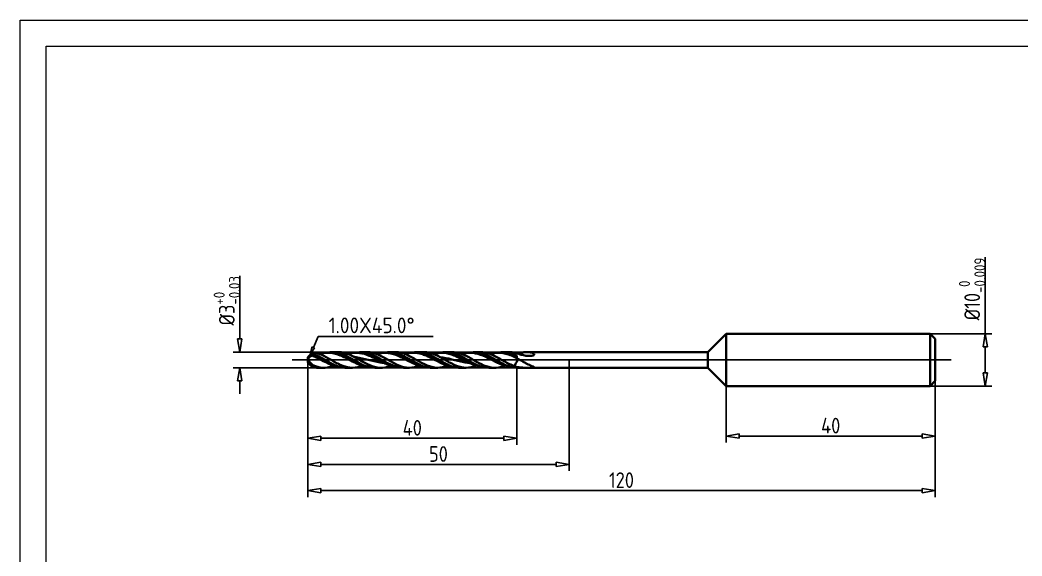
# Model space of a CAD drawing. Header units: millimetres. Extents: x 2524 to 2821, y 650 to 860.
# Drawn here: x 2529.1 to 2720.7, y 752.2 to 854.7 of the extents above; entities that cross this region are included whole.
import ezdxf
from ezdxf import colors
from ezdxf.entities.mleader import LeaderData, LeaderLine
from ezdxf.enums import TextEntityAlignment as Align
from ezdxf.math import Vec2, Vec3

# ---------------------------------------------------------------- set-up
doc = ezdxf.new("R2010")
doc.units = ezdxf.units.MM
doc.linetypes.add('JIS_09_08', pattern=[10.75, 8, -0.55, 0.55, -0.55, 0.55, -0.55])
for name, color, linetype in [('中心线', 2, 'JIS_09_08'), ('图框', 7, 'Continuous'), ('尺寸线', 3, 'Continuous'), ('标注', 3, 'Continuous')]:
    doc.layers.add(name, color=color, linetype=linetype)
doc.layers.add('轮廓', color=4, linetype='Continuous', lineweight=35)
doc.styles.add('ZQisocp', font='geniso.shx', dxfattribs={"height": 3})
doc.styles.add('工程字', font='gbenor.shx', dxfattribs={"bigfont": 'gbcbig.shx'})
doc.styles.add('样式 1', font='simsunb.ttf')
doc.dimstyles.new('ZQH', dxfattribs={"dimtxt": 3, "dimasz": 2.5, "dimexe": 1.25, "dimexo": 0, "dimgap": 0.5, "dimtad": 1, "dimdec": 3, "dimdsep": 46, "dimtxsty": '工程字', "dimblk": 'CLOSEDBLANK', "dimcen": -0.8, "dimclrd": 3, "dimclre": 3, "dimclrt": 3, "dimadec": 1, "dimazin": 2, "dimtfac": 1, "dimtdec": 3, "dimtofl": 0, "dimtmove": 0, "dimatfit": 3, "dimldrblk": 'CLOSEDBLANK', "dimfxl": 1, "dimtolj": 1, "dimtzin": 0, "dimarcsym": 0})

# ---------------------------------------------------------------- blocks, each defined once
blk = doc.blocks.new('TYFrameXD')
at = {"layer": '图框', "lineweight": 9}
for p, q in [((5, 5), (5, 205)), ((5, 205), (292, 205)), ((10, 10), (10, 200)), ((10, 200), (287, 200))]:
    blk.add_line(p, q, dxfattribs=at)
at = {"layer": '图框', "style": '样式 1', "flags": 1}
for tag, height, p in [('被加工材料', 1.2, (258.35, 62.06)), ('工件类型', 1.2, (258.35, 58.88)), ('刀具材料', 1.2, (258.35, 55.95)), ('冷却', 1.2, (258.35, 52.93)), ('涂层', 1.2, (258.35, 49.72)), ('孔公差', 1.2, (258.35, 46.73)), ('通孔', 1.2, (258.35, 43.61)), ('设计', 1.73, (215.5, 38.5)), ('刀具名称', 1.73, (264.42, 38.5)), ('设计日期', 1.73, (215.5, 30)), ('刀具编号', 1.73, (264.42, 30)), ('客户名称', 1.73, (264.42, 23.5)), ('审核', 1.73, (215.5, 21.8)), ('客户编号', 1.73, (264.42, 20)), ('审核日期', 1.73, (215.5, 14)), ('图号', 1.73, (264.42, 14, 30))]:
    blk.add_attdef(tag, text='', height=height, dxfattribs=at).set_placement(p, align=Align.MIDDLE_CENTER)
blk = doc.blocks.new('_ClosedBlank')
at = {"color": 0, "linetype": 'ByBlock', "lineweight": -2}
for p, q in [((-1, 0.167), (0, 0)), ((-1, 0.167), (-1, -0.167)), ((0, 0), (-1, -0.167))]:
    blk.add_line(p, q, dxfattribs=at)
blk = doc.blocks.new('*D11')
at = {"layer": 'Defpoints', "color": 0, "transparency": 16777216}
for p in [(2703.11, 794.74), (2703.11, 784.74), (2713.67, 784.74)]:
    blk.add_point(p, dxfattribs=at)
at = {"layer": '尺寸线', "color": 3, "lineweight": -2, "transparency": 16777216}
for p, q in [((2713.67, 794.74), (2713.67, 809.36)), ((2703.11, 794.74), (2714.92, 794.74)), ((2713.67, 787.24), (2713.67, 792.24)), ((2703.11, 784.74), (2714.92, 784.74))]:
    blk.add_line(p, q, dxfattribs=at)
at = {"layer": '尺寸线', "color": 3, "lineweight": -2, "transparency": 16777216, "xscale": 2.5, "yscale": 2.5, "zscale": 2.5}
for p, rotation in [((2713.67, 794.74), 90), ((2713.67, 784.74), 270)]:
    blk.add_blockref('_ClosedBlank', p, dxfattribs=dict(at, rotation=rotation))
at = {"layer": '尺寸线', "color": 3, "transparency": 16777216, "insert": (2711.16, 803.3), "char_height": 3, "attachment_point": 5, "rotation": 90, "style": '工程字'}
blk.add_mtext('\\A1;%%C10{\\H0.7x;\\S 0^ -0.009;}', dxfattribs=at)
blk = doc.blocks.new('*D12')
at = {"layer": 'Defpoints', "color": 0, "transparency": 16777216}
for p in [(2704.11, 785.74), (2664.11, 784.74), (2704.11, 775.17)]:
    blk.add_point(p, dxfattribs=at)
at = {"layer": '尺寸线', "color": 3, "lineweight": -2, "transparency": 16777216}
for p, q in [((2704.11, 785.74), (2704.11, 773.92)), ((2664.11, 784.74), (2664.11, 773.92)), ((2666.61, 775.17), (2701.61, 775.17))]:
    blk.add_line(p, q, dxfattribs=at)
at = {"layer": '尺寸线', "color": 3, "lineweight": -2, "transparency": 16777216, "xscale": 2.5, "yscale": 2.5, "zscale": 2.5, "rotation": 180}
blk.add_blockref('_ClosedBlank', (2664.11, 775.17), dxfattribs=at)
at = {"layer": '尺寸线', "color": 3, "lineweight": -2, "transparency": 16777216, "xscale": 2.5, "yscale": 2.5, "zscale": 2.5}
blk.add_blockref('_ClosedBlank', (2704.11, 775.17), dxfattribs=at)
at = {"layer": '尺寸线', "color": 3, "transparency": 16777216, "insert": (2684.11, 777.17), "char_height": 3, "attachment_point": 5, "style": '工程字'}
blk.add_mtext('\\A1;40', dxfattribs=at)
blk = doc.blocks.new('*D7')
at = {"layer": 'Defpoints', "color": 0, "transparency": 16777216}
for p in [(2584.11, 788.24), (2624.11, 788.24), (2624.11, 774.74)]:
    blk.add_point(p, dxfattribs=at)
at = {"layer": '标注', "color": 3, "lineweight": -2, "transparency": 16777216}
for p, q in [((2584.11, 788.24), (2584.11, 773.49)), ((2624.11, 788.24), (2624.11, 773.49)), ((2586.61, 774.74), (2621.61, 774.74))]:
    blk.add_line(p, q, dxfattribs=at)
at = {"layer": '标注', "color": 3, "lineweight": -2, "transparency": 16777216, "xscale": 2.5, "yscale": 2.5, "zscale": 2.5, "rotation": 180}
blk.add_blockref('_ClosedBlank', (2584.11, 774.74), dxfattribs=at)
at = {"layer": '标注', "color": 3, "lineweight": -2, "transparency": 16777216, "xscale": 2.5, "yscale": 2.5, "zscale": 2.5}
blk.add_blockref('_ClosedBlank', (2624.11, 774.74), dxfattribs=at)
at = {"layer": '标注', "color": 3, "transparency": 16777216, "insert": (2604.11, 776.74), "char_height": 3, "attachment_point": 5, "style": '工程字'}
blk.add_mtext('\\A1;40', dxfattribs=at)
blk = doc.blocks.new('*D8')
at = {"layer": 'Defpoints', "color": 0, "transparency": 16777216}
for p in [(2584.11, 789.74), (2634.11, 789.74), (2634.11, 769.74)]:
    blk.add_point(p, dxfattribs=at)
at = {"layer": '标注', "color": 3, "lineweight": -2, "transparency": 16777216}
for p, q in [((2584.11, 789.74), (2584.11, 768.49)), ((2634.11, 789.74), (2634.11, 768.49)), ((2586.61, 769.74), (2631.61, 769.74))]:
    blk.add_line(p, q, dxfattribs=at)
at = {"layer": '标注', "color": 3, "lineweight": -2, "transparency": 16777216, "xscale": 2.5, "yscale": 2.5, "zscale": 2.5, "rotation": 180}
blk.add_blockref('_ClosedBlank', (2584.11, 769.74), dxfattribs=at)
at = {"layer": '标注', "color": 3, "lineweight": -2, "transparency": 16777216, "xscale": 2.5, "yscale": 2.5, "zscale": 2.5}
blk.add_blockref('_ClosedBlank', (2634.11, 769.74), dxfattribs=at)
at = {"layer": '标注', "color": 3, "transparency": 16777216, "insert": (2609.11, 771.74), "char_height": 3, "attachment_point": 5, "style": '工程字'}
blk.add_mtext('\\A1;50', dxfattribs=at)
blk = doc.blocks.new('*D9')
at = {"layer": 'Defpoints', "color": 0, "transparency": 16777216}
for p in [(2584.11, 789.74), (2704.11, 789.74), (2704.11, 764.74)]:
    blk.add_point(p, dxfattribs=at)
at = {"layer": '标注', "color": 3, "lineweight": -2, "transparency": 16777216}
for p, q in [((2584.11, 789.74), (2584.11, 763.49)), ((2704.11, 789.74), (2704.11, 763.49)), ((2586.61, 764.74), (2701.61, 764.74))]:
    blk.add_line(p, q, dxfattribs=at)
at = {"layer": '标注', "color": 3, "lineweight": -2, "transparency": 16777216, "xscale": 2.5, "yscale": 2.5, "zscale": 2.5, "rotation": 180}
blk.add_blockref('_ClosedBlank', (2584.11, 764.74), dxfattribs=at)
at = {"layer": '标注', "color": 3, "lineweight": -2, "transparency": 16777216, "xscale": 2.5, "yscale": 2.5, "zscale": 2.5}
blk.add_blockref('_ClosedBlank', (2704.11, 764.74), dxfattribs=at)
at = {"layer": '标注', "color": 3, "transparency": 16777216, "insert": (2644.11, 766.74), "char_height": 3, "attachment_point": 5, "style": '工程字'}
blk.add_mtext('\\A1;120', dxfattribs=at)
blk = doc.blocks.new('*D10')
at = {"layer": 'Defpoints', "color": 0, "transparency": 16777216}
for p in [(2585.11, 791.24), (2571.11, 788.24), (2585.11, 788.24)]:
    blk.add_point(p, dxfattribs=at)
at = {"layer": '标注', "color": 3, "lineweight": -2, "transparency": 16777216}
for p, q in [((2571.11, 793.74), (2571.11, 805.83)), ((2585.11, 791.24), (2569.86, 791.24)), ((2585.11, 788.24), (2569.86, 788.24)), ((2571.11, 785.74), (2571.11, 783.24))]:
    blk.add_line(p, q, dxfattribs=at)
at = {"layer": '标注', "color": 3, "lineweight": -2, "transparency": 16777216, "xscale": 2.5, "yscale": 2.5, "zscale": 2.5}
for p, rotation in [((2571.11, 791.24), 270), ((2571.11, 788.24), 90)]:
    blk.add_blockref('_ClosedBlank', p, dxfattribs=dict(at, rotation=rotation))
at = {"layer": '标注', "color": 3, "transparency": 16777216, "insert": (2568.65, 801.04), "char_height": 3, "attachment_point": 5, "rotation": 90, "style": '工程字'}
blk.add_mtext('\\A1;%%C3{\\H0.7x;\\S+0^ -0.03;}', dxfattribs=at)

msp = doc.modelspace()

# ---------------------------------------------------------------- linework, layer by layer
at = {"color": 2}
msp.add_lwpolyline([(2584.1114, 789.7371), (2584.1114, 790.2371), (2585.1114, 791.2371), (2660.6114, 791.2371), (2660.6114, 789.7371)], close=True, dxfattribs=at)
at = {"color": 2, "extrusion": (0, -1.22465e-16, -1)}
msp.add_lwpolyline([(-2584.1114, 789.7371), (-2584.1114, 789.2371), (-2585.1114, 788.2371), (-2660.6114, 788.2371), (-2660.6114, 789.7371)], close=True, dxfattribs=at)
at = {"layer": '中心线'}
for p, q in [((2581.1114, 789.7371), (2707.1114, 789.7371)), ((2662.0528, 789.7371), (2705.8537, 789.7371))]:
    msp.add_line(p, q, dxfattribs=at)
at = {"layer": '轮廓'}
for p, q in [((2660.6114, 791.2371), (2664.1114, 794.7371)), ((2664.1114, 794.7371), (2664.1114, 784.7371)), ((2703.1114, 794.7371), (2664.1114, 794.7371)), ((2703.1114, 794.7371), (2704.1114, 793.7371)), ((2703.1114, 784.7371), (2703.1114, 794.7371)), ((2704.1114, 785.7371), (2704.1114, 793.7371)), ((2660.6114, 788.2371), (2664.1114, 784.7371)), ((2704.1114, 785.7371), (2703.1114, 784.7371)), ((2664.1114, 784.7371), (2703.1114, 784.7371))]:
    msp.add_line(p, q, dxfattribs=at)
at = {"layer": '轮廓', "lineweight": 35}
for p, q in [((2585.1114, 790.9098), (2585.1114, 791.1963)), ((2588.8038, 791.2371), (2589.9456, 791.2371)), ((2594.2452, 791.2371), (2595.387, 791.2371)), ((2599.6866, 791.2371), (2600.8284, 791.2371)), ((2605.128, 791.2371), (2606.2698, 791.2371)), ((2610.5694, 791.2371), (2611.7112, 791.2371)), ((2616.0108, 791.2371), (2617.1526, 791.2371)), ((2621.4522, 791.2371), (2622.594, 791.2371)), ((2626.036, 791.2371), (2660.6114, 791.2371)), ((2660.6114, 788.2371), (2660.6114, 791.2371)), ((2584.1114, 790.2371), (2584.5982, 790.7239)), ((2584.1114, 789.2371), (2584.1114, 790.2371)), ((2588.0048, 791.0871), (2588.8038, 791.0871)), ((2593.4462, 791.0871), (2594.2452, 791.0871)), ((2598.8876, 791.0871), (2599.6866, 791.0871)), ((2604.329, 791.0871), (2605.128, 791.0871)), ((2609.7704, 791.0871), (2610.5694, 791.0871)), ((2615.2118, 791.0871), (2616.0108, 791.0871)), ((2620.6532, 791.0871), (2621.4522, 791.0871)), ((2624.1114, 790.0681), (2624.1114, 790.5176)), ((2584.1114, 789.2371), (2584.3045, 789.044)), ((2585.1114, 788.3408), (2585.1114, 788.7066)), ((2586.0831, 788.2371), (2587.2249, 788.2371)), ((2591.5245, 788.2371), (2592.6663, 788.2371)), ((2596.9659, 788.2371), (2598.1077, 788.2371)), ((2602.4073, 788.2371), (2603.5491, 788.2371)), ((2607.8487, 788.2371), (2608.9905, 788.2371)), ((2613.2901, 788.2371), (2614.4319, 788.2371)), ((2618.7315, 788.2371), (2619.8733, 788.2371)), ((2624.1114, 788.2371), (2624.1114, 788.2375)), ((2624.1114, 788.2371), (2660.6114, 788.2371))]:
    msp.add_line(p, q, dxfattribs=at)
for points in [[(2585.1114, 791.1963), (2584.9457, 791.0473), (2584.7546, 790.8798), (2584.5982, 790.7236)], [(2623.6931, 791.1048), (2623.3229, 791.1926), (2622.9592, 791.2371), (2622.594, 791.2371)], [(2584.9614, 790.8394), (2585.0118, 790.8654), (2585.0618, 790.8889), (2585.1114, 790.9098)], [(2584.9614, 790.5517), (2584.9614, 790.6622), (2584.9614, 790.7592), (2584.9614, 790.8394)], [(2624.1114, 790.0681), (2624.2506, 789.9897), (2624.3899, 789.9099), (2624.5297, 789.8293)], [(2624.1114, 790.0681), (2624.1114, 790.0671), (2624.1114, 790.0635), (2624.1114, 790.0576)], [(2624.3384, 790.9232), (2624.4021, 790.9457), (2624.4658, 790.9672), (2624.5297, 790.9876)], [(2584.9614, 788.5109), (2585.0118, 788.4543), (2585.0618, 788.3975), (2585.1114, 788.3408)], [(2584.9614, 788.3975), (2584.9614, 788.4146), (2584.9614, 788.4529), (2584.9614, 788.5109)], [(2585.0667, 788.3918), (2585.0316, 788.3933), (2584.9965, 788.3952), (2584.9614, 788.3975)], [(2585.1114, 788.3408), (2585.4393, 788.2716), (2585.7613, 788.2371), (2586.0831, 788.2371)]]:
    msp.add_open_spline(points, degree=3, dxfattribs=at)
for points, knots in [([(2594.5877, 788.6289), (2594.4643, 788.5809), (2594.3404, 788.5364), (2593.5327, 788.2746), (2592.875, 788.1904), (2591.5695, 788.3272), (2590.9662, 788.5174), (2589.721, 789.0779), (2589.1176, 789.4299), (2587.9261, 790.1174), (2587.3721, 790.433), (2586.2343, 790.9413), (2585.6803, 791.1202), (2585.1114, 791.1963)], [34.00781761, 34.00781761, 34.00781761, 34.00781761, 34.44000724, 34.44000724, 36.80562556, 36.80562556, 38.96239037, 38.96239037, 41.11915518, 41.11915518, 43.0897987, 43.0897987, 45.06035907, 45.06035907, 45.06035907, 45.06035907]), ([(2587.5538, 791.0668), (2588.0896, 791.2099), (2588.616, 791.2657), (2589.8412, 791.1695), (2590.4989, 790.964), (2591.8647, 790.3389), (2592.5224, 789.9438), (2593.8279, 789.1958), (2594.4312, 788.8666), (2595.6995, 788.375), (2596.3226, 788.2371), (2596.9659, 788.2371)], [2.85254218, 2.85254218, 2.85254218, 2.85254218, 4.73123651, 4.73123651, 7.09685477, 7.09685477, 9.46247303, 9.46247303, 11.61923781, 11.61923781, 13.85592756, 13.85592756, 13.85592756, 13.85592756]), ([(2600.029, 788.6289), (2599.6625, 788.4863), (2599.2968, 788.377), (2598.2405, 788.1886), (2597.5829, 788.2195), (2596.2774, 788.5574), (2595.674, 788.8288), (2594.3685, 789.5247), (2593.7108, 789.9341), (2592.4053, 790.6328), (2591.802, 790.9067), (2590.8705, 791.1526), (2590.564, 791.2053), (2590.1515, 791.2336), (2590.0483, 791.2371), (2589.9456, 791.2371)], [27.61051449, 27.61051449, 27.61051449, 27.61051449, 28.9037316, 28.9037316, 31.26934991, 31.26934991, 33.42611473, 33.42611473, 35.79173304, 35.79173304, 37.94849786, 37.94849786, 39.0185631, 39.0185631, 39.37762536, 39.37762536, 39.37762536, 39.37762536]), ([(2592.9951, 791.0668), (2593.0069, 791.0699), (2593.0186, 791.073), (2593.7132, 791.2538), (2594.3709, 791.2858), (2595.6764, 791.0549), (2596.2798, 790.8254), (2597.5853, 790.1821), (2598.243, 789.7778), (2599.5485, 789.044), (2600.1518, 788.735), (2601.3263, 788.3364), (2601.8617, 788.2371), (2602.4073, 788.2371)], [9.21294826, 9.21294826, 9.21294826, 9.21294826, 9.25361955, 9.25361955, 11.61923781, 11.61923781, 13.7760026, 13.7760026, 16.14162085, 16.14162085, 18.29838564, 18.29838564, 20.21014478, 20.21014478, 20.21014478, 20.21014478]), ([(2605.4705, 788.6289), (2605.1517, 788.5049), (2604.8327, 788.4057), (2603.825, 788.1959), (2603.1673, 788.2042), (2601.8618, 788.5045), (2601.2585, 788.7616), (2600.0133, 789.4091), (2599.41, 789.7784), (2598.1045, 790.5064), (2597.4468, 790.832), (2596.2985, 791.1671), (2595.8449, 791.2371), (2595.387, 791.2371)], [21.26151201, 21.26151201, 21.26151201, 21.26151201, 22.38642781, 22.38642781, 24.75204613, 24.75204613, 26.90881094, 26.90881094, 29.06557575, 29.06557575, 31.43119407, 31.43119407, 33.04317503, 33.04317503, 33.04317503, 33.04317503]), ([(2598.4365, 791.0668), (2598.5986, 791.1101), (2598.7615, 791.1459), (2599.5485, 791.277), (2600.1518, 791.2537), (2601.4573, 790.9472), (2602.115, 790.6512), (2603.4808, 789.9169), (2604.1385, 789.5075), (2605.5043, 788.783), (2606.1619, 788.4962), (2607.1836, 788.274), (2607.5162, 788.2371), (2607.8487, 788.2371)], [15.57235082, 15.57235082, 15.57235082, 15.57235082, 16.14162085, 16.14162085, 18.29838564, 18.29838564, 20.66400389, 20.66400389, 23.02962215, 23.02962215, 25.39524041, 25.39524041, 26.56874939, 26.56874939, 26.56874939, 26.56874939]), ([(2610.9118, 788.6289), (2610.569, 788.4955), (2610.2268, 788.3913), (2609.1957, 788.1917), (2608.538, 788.2112), (2607.2325, 788.5302), (2606.6292, 788.7944), (2605.3237, 789.4819), (2604.666, 789.8912), (2603.3002, 790.6301), (2602.6425, 790.9308), (2601.5783, 791.19), (2601.2042, 791.2371), (2600.8284, 791.2371)], [14.93547931, 14.93547931, 14.93547931, 14.93547931, 16.14162121, 16.14162121, 18.50723953, 18.50723953, 20.66400434, 20.66400434, 23.02962266, 23.02962266, 25.39524098, 25.39524098, 26.71629806, 26.71629806, 26.71629806, 26.71629806]), ([(2603.878, 791.0668), (2604.1908, 791.1504), (2604.5036, 791.205), (2605.444, 791.269), (2606.0473, 791.1816), (2607.3528, 790.7601), (2608.0105, 790.4194), (2609.3763, 789.6463), (2610.034, 789.2443), (2611.3998, 788.5849), (2612.0575, 788.3533), (2612.9251, 788.2481), (2613.108, 788.2371), (2613.2901, 788.2371)], [21.92879663, 21.92879663, 21.92879663, 21.92879663, 23.02962215, 23.02962215, 25.18638694, 25.18638694, 27.55200519, 27.55200519, 29.91762345, 29.91762345, 32.28324171, 32.28324171, 32.92327769, 32.92327769, 32.92327769, 32.92327769]), ([(2616.3533, 788.6289), (2616.3223, 788.6168), (2616.2912, 788.605), (2615.9512, 788.478), (2615.6447, 788.3878), (2614.7132, 788.2044), (2614.1099, 788.2073), (2612.8647, 788.463), (2612.2613, 788.7074), (2611.0161, 789.3398), (2610.4128, 789.7072), (2609.4813, 790.2325), (2609.1748, 790.3985), (2608.183, 790.8801), (2607.5253, 791.1146), (2606.6499, 791.2251), (2606.4594, 791.2371), (2606.2698, 791.2371)], [8.56634022, 8.56634022, 8.56634022, 8.56634022, 8.6740686, 8.6740686, 9.74413384, 9.74413384, 11.90089865, 11.90089865, 14.05766346, 14.05766346, 16.21442827, 16.21442827, 17.28449351, 17.28449351, 19.65011183, 19.65011183, 20.31699016, 20.31699016, 20.31699016, 20.31699016]), ([(2609.3194, 791.0668), (2609.7853, 791.1912), (2610.2456, 791.2501), (2611.3998, 791.2123), (2612.0575, 791.0356), (2613.4232, 790.4507), (2614.0809, 790.0655), (2615.4467, 789.2777), (2616.1044, 788.9061), (2617.4437, 788.38), (2618.0769, 788.2371), (2618.7315, 788.2371)], [28.28498344, 28.28498344, 28.28498344, 28.28498344, 29.91762345, 29.91762345, 32.28324171, 32.28324171, 34.64885996, 34.64885996, 37.01447822, 37.01447822, 39.2883881, 39.2883881, 39.2883881, 39.2883881]), ([(2621.7947, 788.6289), (2621.7531, 788.6127), (2621.7114, 788.5969), (2620.9868, 788.3302), (2620.3291, 788.2084), (2619.0236, 788.2742), (2618.4202, 788.4333), (2617.175, 788.9485), (2616.5717, 789.2878), (2615.6402, 789.8246), (2615.3337, 790.0031), (2614.4022, 790.5176), (2613.7989, 790.8127), (2612.6822, 791.1573), (2612.2002, 791.2371), (2611.7112, 791.2371)], [2.22095463, 2.22095463, 2.22095463, 2.22095463, 2.36561832, 2.36561832, 4.73123664, 4.73123664, 6.88800145, 6.88800145, 9.04476626, 9.04476626, 10.1148315, 10.1148315, 12.27159631, 12.27159631, 13.98307217, 13.98307217, 13.98307217, 13.98307217]), ([(2614.7608, 791.0668), (2614.7618, 791.0671), (2614.7628, 791.0673), (2615.4467, 791.2497), (2616.1044, 791.2867), (2617.4702, 791.0545), (2618.1279, 790.7944), (2619.4334, 790.1304), (2620.0367, 789.763), (2621.2399, 789.0848), (2621.8048, 788.7912), (2622.966, 788.3655), (2623.5308, 788.2454), (2624.1114, 788.2375)], [34.64531111, 34.64531111, 34.64531111, 34.64531111, 34.64885996, 34.64885996, 37.01447822, 37.01447822, 39.38009648, 39.38009648, 41.53686126, 41.53686126, 43.54806281, 43.54806281, 45.55926435, 45.55926435, 45.55926435, 45.55926435]), ([(2623.6931, 788.5199), (2623.0102, 788.7503), (2622.3525, 789.0978), (2620.9868, 789.8753), (2620.3291, 790.2747), (2618.9633, 790.9206), (2618.3056, 791.1417), (2617.465, 791.229), (2617.3085, 791.2371), (2617.1526, 791.2371)], [0, 0, 0, 0, 2.36561832, 2.36561832, 4.73123664, 4.73123664, 7.09685495, 7.09685495, 7.64323708, 7.64323708, 7.64323708, 7.64323708]), ([(2620.2022, 791.0668), (2620.3538, 791.1073), (2620.506, 791.1412), (2621.2399, 791.2685), (2621.8048, 791.2592), (2622.966, 791.0235), (2623.5308, 790.8038), (2624.1114, 790.5176)], [41.00555639, 41.00555639, 41.00555639, 41.00555639, 41.53686126, 41.53686126, 43.54806281, 43.54806281, 45.55926435, 45.55926435, 45.55926435, 45.55926435]), ([(2624.5297, 790.9876), (2624.7902, 791.0706), (2625.0429, 791.1349), (2625.4038, 791.1938), (2625.5032, 791.2066), (2625.6697, 791.2227), (2625.7367, 791.2276), (2625.8681, 791.2344), (2625.9326, 791.2364), (2626.0829, 791.2377), (2626.169, 791.2359), (2626.412, 791.2238), (2626.5716, 791.2071), (2626.9141, 791.1466), (2627.0777, 791.0998), (2627.2699, 791.0128), (2627.3418, 790.9715), (2627.4122, 790.8968), (2627.4309, 790.8683), (2627.443, 790.8157), (2627.4423, 790.7937), (2627.428, 790.7507), (2627.4158, 790.7311), (2627.3781, 790.689), (2627.3506, 790.668), (2627.2685, 790.6182), (2627.2056, 790.5931), (2627.0247, 790.5364), (2626.8737, 790.5092), (2626.6244, 790.4906), (2626.5437, 790.4875), (2626.4588, 790.4875)], [0, 0, 0, 0, 0.90214721, 0.90214721, 1.24466666, 1.24466666, 1.47504376, 1.47504376, 1.69663144, 1.69663144, 1.99228178, 1.99228178, 2.53666461, 2.53666461, 3.2155921, 3.2155921, 3.59843433, 3.59843433, 3.78801286, 3.78801286, 3.91724874, 3.91724874, 4.03659353, 4.03659353, 4.19008761, 4.19008761, 4.45724386, 4.45724386, 4.97537016, 4.97537016, 5.2020048, 5.2020048, 5.2020048, 5.2020048]), ([(2585.1114, 788.7066), (2585.0303, 788.7812), (2584.9479, 788.8622), (2584.7268, 789.0911), (2584.5478, 789.2903), (2584.342, 789.5891), (2584.2925, 789.6875), (2584.2559, 789.8277), (2584.2503, 789.8815), (2584.2632, 789.9842), (2584.2777, 790.0292), (2584.324, 790.124), (2584.3572, 790.1709), (2584.443, 790.2719), (2584.5036, 790.3282), (2584.6528, 790.4396), (2584.7416, 790.4895), (2584.8767, 790.536), (2584.9196, 790.5463), (2584.9614, 790.5517)], [0, 0, 0, 0, 0.35293193, 0.35293193, 1.00393253, 1.00393253, 1.43422255, 1.43422255, 1.69288911, 1.69288911, 1.91303093, 1.91303093, 2.17292039, 2.17292039, 2.53047896, 2.53047896, 2.9680335, 2.9680335, 3.17828673, 3.17828673, 3.17828673, 3.17828673]), ([(2584.9614, 790.8394), (2585.5941, 790.6496), (2586.2267, 790.3585), (2586.8593, 790.038), (2587.054, 789.9394), (2587.2487, 789.8383), (2587.4434, 789.7372)], [0.327164819, 0.327164819, 0.327164819, 0.327164819, 1.057660516, 1.057660516, 1.057660516, 1.282480888, 1.282480888, 1.282480888, 1.282480888]), ([(2590.2744, 788.4074), (2589.9848, 788.4334), (2589.695, 788.4842), (2589.0919, 788.6371), (2588.7855, 788.7398), (2587.854, 789.1084), (2587.2506, 789.4221), (2586.3191, 789.9061), (2586.0126, 790.0652), (2585.4553, 790.336), (2585.2087, 790.4493), (2584.9614, 790.5517)], [38.48765072, 38.48765072, 38.48765072, 38.48765072, 39.4821118, 39.4821118, 40.52645384, 40.52645384, 42.63137236, 42.63137236, 43.6757144, 43.6757144, 44.51580164, 44.51580164, 44.51580164, 44.51580164]), ([(2585.1114, 790.9098), (2585.7943, 790.664), (2586.452, 790.3063), (2587.8177, 789.5233), (2588.4754, 789.1288), (2589.7809, 788.5334), (2590.3843, 788.3379), (2591.1808, 788.2469), (2591.353, 788.2371), (2591.5245, 788.2371)], [0.00008314, 0.00008314, 0.00008314, 0.00008314, 2.36561826, 2.36561826, 4.73123651, 4.73123651, 6.8880013, 6.8880013, 7.49040253, 7.49040253, 7.49040253, 7.49040253]), ([(2595.7158, 788.4074), (2595.1477, 788.4584), (2594.5931, 788.6035), (2593.7133, 788.9395), (2593.4068, 789.0759), (2592.4753, 789.5237), (2591.872, 789.8574), (2590.9405, 790.3165), (2590.634, 790.4585), (2589.7025, 790.8356), (2589.0992, 791.0065), (2587.854, 791.1233), (2587.2506, 791.0655), (2586.5604, 790.8842), (2586.4929, 790.8653), (2586.4255, 790.8453)], [32.29801883, 32.29801883, 32.29801883, 32.29801883, 34.22793272, 34.22793272, 35.27227475, 35.27227475, 37.37719328, 37.37719328, 38.42153531, 38.42153531, 40.52645384, 40.52645384, 42.63137236, 42.63137236, 42.85989765, 42.85989765, 42.85989765, 42.85989765]), ([(2588.8038, 791.0871), (2589.4209, 791.0869), (2590.038, 790.9682), (2590.6551, 790.7586), (2591.2877, 790.5437), (2591.9203, 790.2351), (2592.553, 789.909), (2592.6636, 789.852), (2592.7742, 789.7946), (2592.8848, 789.7371)], [1.80607964, 1.80607964, 1.80607964, 1.80607964, 2.51865191, 2.51865191, 2.51865191, 3.24914761, 3.24914761, 3.24914761, 3.37687596, 3.37687596, 3.37687596, 3.37687596]), ([(2601.1572, 788.4074), (2600.6253, 788.4551), (2600.1037, 788.5856), (2599.259, 788.896), (2598.9525, 789.0288), (2598.021, 789.4688), (2597.4176, 789.8018), (2596.4861, 790.2667), (2596.1797, 790.4117), (2595.2482, 790.8006), (2594.6448, 790.9829), (2593.3996, 791.1252), (2592.7963, 791.0806), (2592.0712, 790.9033), (2591.969, 790.8756), (2591.8669, 790.8453)], [26.11769435, 26.11769435, 26.11769435, 26.11769435, 27.9294116, 27.9294116, 28.97375363, 28.97375363, 31.07867216, 31.07867216, 32.12301419, 32.12301419, 34.22793272, 34.22793272, 36.33285124, 36.33285124, 36.67921569, 36.67921569, 36.67921569, 36.67921569]), ([(2593.0402, 790.2928), (2593.1578, 790.2783), (2593.2754, 790.2621), (2593.393, 790.2442), (2594.1546, 790.1284), (2594.9161, 789.9445), (2595.6777, 789.7561), (2596.4392, 789.5678), (2597.2008, 789.3786), (2597.9623, 789.2542), (2598.2023, 789.215), (2598.4422, 789.1825), (2598.6821, 789.1573)], [3.66761124, 3.66761124, 3.66761124, 3.66761124, 3.80341235, 3.80341235, 3.80341235, 4.68278405, 4.68278405, 4.68278405, 5.56215575, 5.56215575, 5.56215575, 5.83920606, 5.83920606, 5.83920606, 5.83920606]), ([(2594.2452, 791.0869), (2594.3137, 791.087), (2594.3823, 791.0857), (2594.4509, 791.0829), (2595.0835, 791.0569), (2595.7161, 790.9062), (2596.3487, 790.6682), (2596.9814, 790.4302), (2597.614, 790.107), (2598.2466, 789.7784), (2598.2732, 789.7647), (2598.2997, 789.7509), (2598.3262, 789.7371)], [3.9004747, 3.9004747, 3.9004747, 3.9004747, 3.9796433, 3.9796433, 3.9796433, 4.710139, 4.710139, 4.710139, 5.4406347, 5.4406347, 5.4406347, 5.47127103, 5.47127103, 5.47127103, 5.47127103]), ([(2606.5987, 788.4074), (2606.4119, 788.4241), (2606.2253, 788.4512), (2605.4152, 788.611), (2604.8118, 788.8375), (2603.5666, 789.4144), (2602.9633, 789.7461), (2602.0318, 790.2161), (2601.7253, 790.3638), (2600.7938, 790.764), (2600.1905, 790.9573), (2599.259, 791.0826), (2598.9525, 791.0962), (2598.1933, 791.0592), (2597.7531, 790.9772), (2597.3084, 790.8452)], [19.93642702, 19.93642702, 19.93642702, 19.93642702, 20.57031398, 20.57031398, 22.67523251, 22.67523251, 24.78015104, 24.78015104, 25.82449307, 25.82449307, 27.9294116, 27.9294116, 28.97375363, 28.97375363, 30.49611843, 30.49611843, 30.49611843, 30.49611843]), ([(2599.6866, 791.0866), (2599.8392, 791.0868), (2599.9919, 791.0801), (2600.1445, 791.0662), (2600.7771, 791.0085), (2601.4098, 790.828), (2602.0424, 790.5691), (2602.6175, 790.3338), (2603.1926, 790.0357), (2603.7676, 789.7371)], [5.99486987, 5.99486987, 5.99486987, 5.99486987, 6.1711304, 6.1711304, 6.1711304, 6.90162609, 6.90162609, 6.90162609, 7.5656662, 7.5656662, 7.5656662, 7.5656662]), ([(2612.04, 788.4074), (2611.5798, 788.4487), (2611.1248, 788.5522), (2610.3502, 788.8131), (2610.0438, 788.9381), (2609.426, 789.2182), (2609.1195, 789.3712), (2608.188, 789.8495), (2607.5846, 790.1766), (2606.6531, 790.5874), (2606.3467, 790.7074), (2605.4152, 791.0032), (2604.8118, 791.1025), (2603.7038, 791.0716), (2603.23, 790.9878), (2602.7498, 790.8452)], [13.7578951, 13.7578951, 13.7578951, 13.7578951, 15.33236936, 15.33236936, 16.37671139, 16.37671139, 17.42105342, 17.42105342, 19.52597195, 19.52597195, 20.57031398, 20.57031398, 22.67523251, 22.67523251, 24.316441, 24.316441, 24.316441, 24.316441]), ([(2605.128, 791.0862), (2605.3647, 791.0864), (2605.6014, 791.0702), (2605.8382, 791.037), (2606.4708, 790.9482), (2607.1034, 790.7394), (2607.7361, 790.4621), (2608.227, 790.2469), (2608.718, 789.992), (2609.209, 789.737)], [8.08926494, 8.08926494, 8.08926494, 8.08926494, 8.36261749, 8.36261749, 8.36261749, 9.09311318, 9.09311318, 9.09311318, 9.66006127, 9.66006127, 9.66006127, 9.66006127]), ([(2617.4815, 788.4074), (2617.0566, 788.4455), (2616.6353, 788.5367), (2615.5822, 788.8744), (2614.9788, 789.159), (2613.7336, 789.7939), (2613.1303, 790.1234), (2612.1988, 790.5441), (2611.8923, 790.6684), (2610.9608, 790.9794), (2610.3575, 791.0914), (2609.426, 791.0848), (2609.1195, 791.054), (2608.6024, 790.9569), (2608.3964, 790.9062), (2608.1911, 790.8453)], [7.56209386, 7.56209386, 7.56209386, 7.56209386, 9.01761378, 9.01761378, 11.1225323, 11.1225323, 13.22745083, 13.22745083, 14.27179286, 14.27179286, 16.37671139, 16.37671139, 17.42105342, 17.42105342, 18.12479715, 18.12479715, 18.12479715, 18.12479715]), ([(2609.3644, 790.293), (2609.3715, 790.2922), (2609.3786, 790.2913), (2609.3857, 790.2904), (2610.1473, 790.1944), (2610.9089, 790.0238), (2611.6704, 789.8377), (2612.432, 789.6516), (2613.1935, 789.4535), (2613.9551, 789.3121), (2614.3055, 789.2471), (2614.6559, 789.1946), (2615.0064, 789.1574)], [9.95079655, 9.95079655, 9.95079655, 9.95079655, 9.95901426, 9.95901426, 9.95901426, 10.83838596, 10.83838596, 10.83838596, 11.71775766, 11.71775766, 11.71775766, 12.12239137, 12.12239137, 12.12239137, 12.12239137]), ([(2610.5694, 791.0861), (2610.8902, 791.0861), (2611.211, 791.0559), (2611.5318, 790.9955), (2612.1645, 790.8765), (2612.7971, 790.6414), (2613.4297, 790.3483), (2613.8366, 790.1598), (2614.2435, 789.9484), (2614.6504, 789.737)], [10.18366001, 10.18366001, 10.18366001, 10.18366001, 10.55410458, 10.55410458, 10.55410458, 11.28460028, 11.28460028, 11.28460028, 11.75445634, 11.75445634, 11.75445634, 11.75445634]), ([(2622.9229, 788.4074), (2622.6197, 788.4346), (2622.3159, 788.489), (2621.2956, 788.7553), (2620.6129, 789.0642), (2619.2793, 789.7382), (2618.6759, 790.0696), (2617.4307, 790.6444), (2616.8274, 790.869), (2615.5822, 791.1103), (2614.9788, 791.1192), (2614.1128, 790.9736), (2613.8724, 790.9164), (2613.6325, 790.8453)], [1.35849477, 1.35849477, 1.35849477, 1.35849477, 2.40388836, 2.40388836, 4.80777672, 4.80777672, 6.91269525, 6.91269525, 9.01761378, 9.01761378, 11.1225323, 11.1225323, 11.94544702, 11.94544702, 11.94544702, 11.94544702]), ([(2616.0108, 791.0862), (2616.4157, 791.0858), (2616.8206, 791.037), (2617.2255, 790.9422), (2617.8581, 790.7941), (2618.4907, 790.5349), (2619.1234, 790.2287), (2619.4462, 790.0725), (2619.769, 789.9048), (2620.0918, 789.7371)], [12.27805518, 12.27805518, 12.27805518, 12.27805518, 12.74559167, 12.74559167, 12.74559167, 13.47608737, 13.47608737, 13.47608737, 13.8488515, 13.8488515, 13.8488515, 13.8488515]), ([(2624.1114, 790.0576), (2623.4004, 790.4165), (2622.7177, 790.7241), (2621.2956, 791.0919), (2620.6129, 791.1364), (2619.6232, 790.9897), (2619.3484, 790.9267), (2619.074, 790.8453)], [0, 0, 0, 0, 2.40388836, 2.40388836, 4.80777672, 4.80777672, 5.74995313, 5.74995313, 5.74995313, 5.74995313]), ([(2621.4522, 791.0866), (2621.9412, 791.0858), (2622.4302, 791.0135), (2622.9191, 790.8775), (2623.3166, 790.767), (2623.714, 790.6159), (2624.1114, 790.4396)], [14.37245025, 14.37245025, 14.37245025, 14.37245025, 14.93707876, 14.93707876, 14.93707876, 15.39599148, 15.39599148, 15.39599148, 15.39599148]), ([(2626.4588, 790.4875), (2626.2116, 790.4875), (2625.9286, 790.514), (2625.3191, 790.6291), (2625.0286, 790.7101), (2624.3734, 790.9103), (2624.0438, 791.0217), (2623.6931, 791.1048)], [5.2020048, 5.2020048, 5.2020048, 5.2020048, 5.86202091, 5.86202091, 6.52402714, 6.52402714, 7.3651097, 7.3651097, 7.3651097, 7.3651097]), ([(2623.6931, 788.5199), (2623.6998, 788.556), (2623.7303, 788.6811), (2623.83, 788.9473), (2624.0261, 789.3386), (2624.2265, 789.6419), (2624.3868, 789.8162), (2624.4512, 789.8545), (2624.4785, 789.8585)], [0.68307435, 0.68307435, 0.68307435, 0.68307435, 0.8975979, 1.34639685, 1.7951958, 2.3935944, 2.6927937, 3.06357315, 3.06357315, 3.06357315, 3.06357315]), ([(2624.5297, 789.8293), (2624.7902, 789.6792), (2625.0429, 789.5276), (2625.4038, 789.3227), (2625.5032, 789.2674), (2625.6697, 789.1771), (2625.7367, 789.1413), (2625.8681, 789.0725), (2625.9326, 789.0393), (2626.0829, 788.9633), (2626.169, 788.9208), (2626.412, 788.8036), (2626.5716, 788.7299), (2626.9141, 788.5754), (2627.0777, 788.504), (2627.2699, 788.4137), (2627.3418, 788.3785), (2627.4122, 788.3326), (2627.4309, 788.3175), (2627.443, 788.2946), (2627.4423, 788.2863), (2627.428, 788.2724), (2627.4158, 788.267), (2627.3781, 788.2568), (2627.3506, 788.2528), (2627.2685, 788.2447), (2627.2056, 788.2422), (2627.0247, 788.2375), (2626.8737, 788.2372), (2626.4034, 788.2369), (2626.0331, 788.2342), (2625.3191, 788.245), (2625.0286, 788.2561), (2624.3734, 788.3295), (2624.0438, 788.4016), (2623.6931, 788.5199)], [0, 0, 0, 0, 0.90214721, 0.90214721, 1.24466666, 1.24466666, 1.47504376, 1.47504376, 1.69663144, 1.69663144, 1.99228178, 1.99228178, 2.53666461, 2.53666461, 3.2155921, 3.2155921, 3.59843433, 3.59843433, 3.78801286, 3.78801286, 3.91724874, 3.91724874, 4.03659353, 4.03659353, 4.19008761, 4.19008761, 4.45724386, 4.45724386, 4.97537016, 4.97537016, 5.86202091, 5.86202091, 6.52402714, 6.52402714, 7.3651097, 7.3651097, 7.3651097, 7.3651097]), ([(2624.5113, 790.8692), (2624.5187, 790.9062), (2624.5249, 790.9457), (2624.5296, 790.9862), (2624.5297, 790.9876)], [1.203394931, 1.203394931, 1.203394931, 1.203394931, 1.346396852, 1.351369544, 1.351369544, 1.351369544, 1.351369544]), ([(2584.3045, 789.044), (2584.3295, 789.0189), (2584.3617, 788.9903), (2584.4469, 788.9139), (2584.5083, 788.8585), (2584.6589, 788.714), (2584.7481, 788.6232), (2584.8812, 788.483), (2584.9218, 788.4397), (2584.9614, 788.3975)], [2.14006387, 2.14006387, 2.14006387, 2.14006387, 2.44096364, 2.44096364, 2.87760091, 2.87760091, 3.41038434, 3.41038434, 3.65155619, 3.65155619, 3.65155619, 3.65155619]), ([(2589.1463, 788.6289), (2589.0462, 788.59), (2588.9458, 788.5534), (2588.216, 788.3074), (2587.607, 788.2094), (2586.3493, 788.2783), (2585.7403, 788.4428), (2585.1114, 788.7066)], [40.33509858, 40.33509858, 40.33509858, 40.33509858, 40.68481384, 40.68481384, 42.86322544, 42.86322544, 45.04163705, 45.04163705, 45.04163705, 45.04163705])]:
    msp.add_open_spline(points, degree=3, knots=knots, dxfattribs=at)

# ---------------------------------------------------------------- block references
at = {"color": 0}
msp.add_blockref('TYFrameXD', (2524.1114, 649.7371), dxfattribs=at)

# ---------------------------------------------------------------- dimensions: what is measured, and where the dimension line sits
at = {"layer": '尺寸线'}
dim = msp.add_linear_dim(base=(2713.6703, 784.7371), p1=(2703.1114, 794.7371), p2=(2703.1114, 784.7371), angle=90, text='%%C<>{\\H0.7x;\\S 0^ -0.009;}', dimstyle='ZQH', dxfattribs=at)
dim.commit()
dim.dimension.update_dxf_attribs({"geometry": '*D11', "text_midpoint": (2713.6703, 803.2997), "dimtype": 128})
dim = msp.add_linear_dim(base=(2704.1114, 775.167), p1=(2664.1114, 784.7371), p2=(2704.1114, 785.7371), dimstyle='ZQH', dxfattribs=at)
dim.commit()
dim.dimension.update_dxf_attribs({"geometry": '*D12', "text_midpoint": (2684.1114, 775.167), "dimtype": 128})
at = {"layer": '标注'}
dim = msp.add_linear_dim(base=(2571.1114, 788.2371), p1=(2585.1114, 791.2371), p2=(2585.1114, 788.2371), angle=89.999998, text='%%C<>{\\H0.7x;\\S+0^ -0.03;}', dimstyle='ZQH', dxfattribs=at)
dim.commit()
dim.dimension.update_dxf_attribs({"geometry": '*D10', "text_midpoint": (2571.1114, 801.0358), "dimtype": 128})
for base, p2, picture, middle in [((2634.1114, 769.7371), (2634.1114, 789.7371), '*D8', (2609.1114, 771.7371)), ((2704.1114, 764.7371), (2704.1114, 789.7371), '*D9', (2644.1114, 766.7371))]:
    dim = msp.add_linear_dim(base=base, p1=(2584.1114, 789.7371), p2=p2, dimstyle='ZQH', dxfattribs=at)
    dim.commit()
    dim.dimension.update_dxf_attribs({"geometry": picture, "text_midpoint": middle})
at = {"layer": '标注', "color": 3}
dim = msp.add_linear_dim(base=(2624.1114, 774.7371), p1=(2584.1114, 788.2371), p2=(2624.1114, 788.2371), dimstyle='ZQH', dxfattribs=at)
dim.commit()
dim.dimension.update_dxf_attribs({"geometry": '*D7', "text_midpoint": (2604.1114, 776.7371)})

# ---------------------------------------------------------------- leaders
at = {"layer": '标注'}
ml = msp.add_multileader_mtext('Standard', dxfattribs=at)
ml.set_content('1.00X45.0°', color=3, style='ZQisocp')
ml.set_leader_properties(color=3)
ml.set_arrow_properties(name='CLOSEDBLANK')
ml.build(insert=Vec2(0, 0))
ml.multileader.update_dxf_attribs({"has_dogleg": 0, "text_left_attachment_type": 6, "text_right_attachment_type": 6, "dogleg_length": 0, "arrow_head_size": 1.5})
ctx = ml.context
ctx.base_point, ctx.char_height, ctx.arrow_head_size, ctx.plane_origin = Vec3(2586.1114, 794.2371), 3, 1.5, Vec3(2584.1114, 789.7371)
ctx.left_attachment, ctx.right_attachment = 6, 6
notes = []
notes.append((ctx, [(0, (1, 1, 0), (2586.1114, 794.2371), (1, 0), 0, [(0, [(2584.6114, 790.7371)], 0, [])])]))
ctx.mtext.insert, ctx.mtext.line_spacing_factor, ctx.mtext.line_spacing_style, ctx.mtext.flow_direction = Vec3(2588.1114, 797.8371), 0.8, 2, 5
for ctx, leaders in notes:
    for number, flags, end, landing, length, lines in leaders:
        leader = LeaderData()
        leader.index, (leader.has_last_leader_line, leader.has_dogleg_vector, leader.attachment_direction) = number, flags
        leader.last_leader_point, leader.dogleg_vector, leader.dogleg_length = Vec3(end), Vec3(landing), length
        for number, points, colour, breaks in lines:
            line = LeaderLine()
            line.index, line.vertices, line.color, line.breaks = number, Vec3.list(points), colors.encode_raw_color(colour), breaks
            leader.lines.append(line)
        ctx.leaders.append(leader)

doc.saveas('drawing.dxf')
